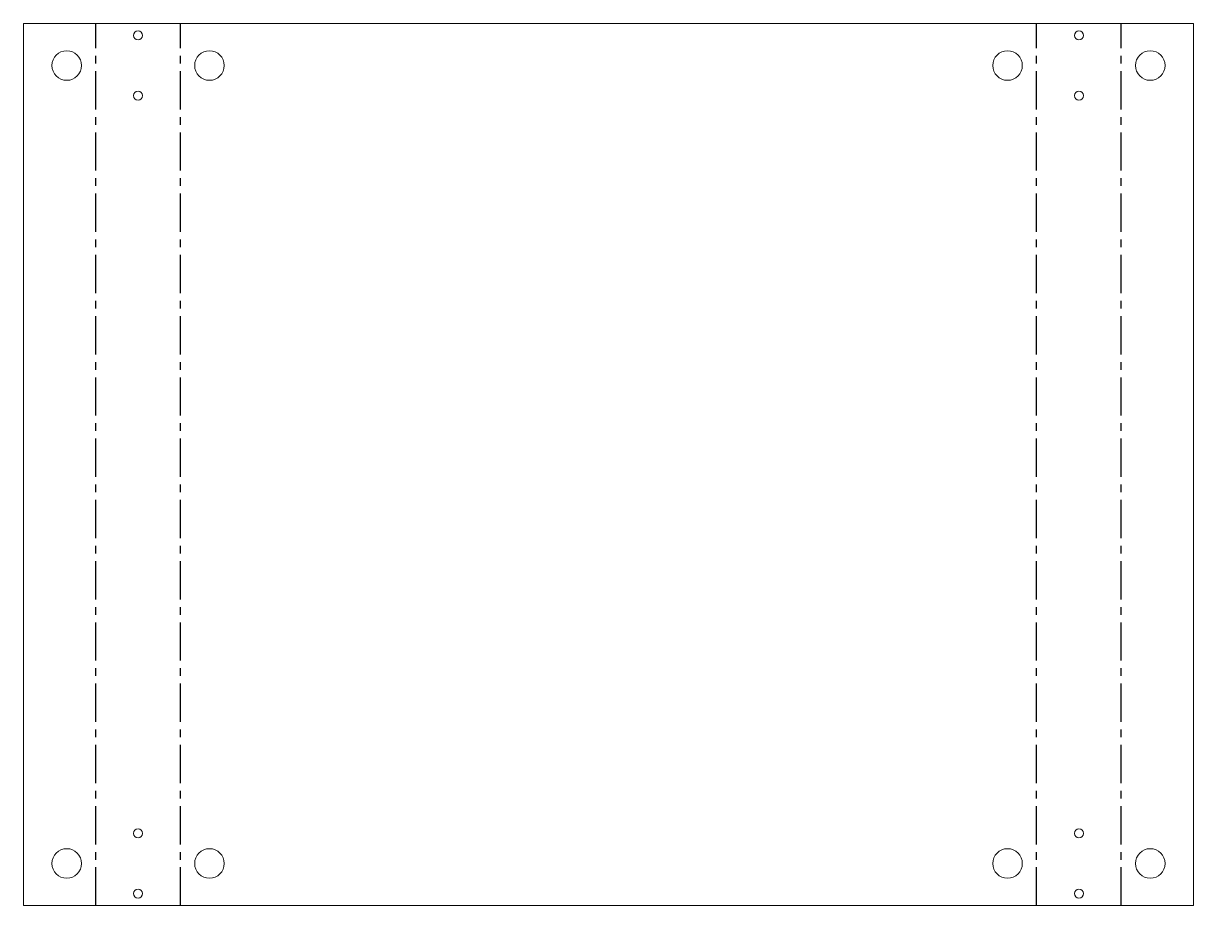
# Paper-space layout 'Flat-Pattern9' of a CAD drawing. Header units: millimetres. Extents: x -194 to 194, y -293 to 0.
import ezdxf

# ---------------------------------------------------------------- set-up
doc = ezdxf.new("R2010")
doc.units = ezdxf.units.MM
doc.linetypes.add('CENTERX2', pattern=[20.32, 12.7, -2.54, 2.54, -2.54])

psp = doc.layouts.new('Flat-Pattern9')

# ---------------------------------------------------------------- linework, layer by layer
at = {"color": 7, "linetype": 'Continuous', "lineweight": 15}
for p, q in [((-194.08, -292.7), (-194.08, 0)), ((194.08, 0), (-194.08, 0)), ((194.08, -292.7), (194.08, 0)), ((194.08, -292.7), (-194.08, -292.7))]:
    psp.add_line(p, q, dxfattribs=at)
at = {"color": 7, "linetype": 'CENTERX2'}
for p, q in [((-170.06, -292.7), (-170.06, 0)), ((-142.02, -292.7), (-142.02, 0)), ((142.02, -292.7), (142.02, 0)), ((170.06, -292.7), (170.06, 0))]:
    psp.add_line(p, q, dxfattribs=at)
at = {"color": 7, "linetype": 'Continuous', "lineweight": 15}
for centre, radius in [((-156.04, -4), 1.5), ((156.04, -4), 1.5), ((-179.71, -13.98), 4.9), ((-132.37, -13.98), 4.9), ((132.37, -13.98), 4.9), ((179.71, -13.98), 4.9), ((-156.04, -23.96), 1.5), ((156.04, -23.96), 1.5), ((-156.04, -268.74), 1.5), ((156.04, -268.74), 1.5), ((-179.71, -278.72), 4.9), ((-132.37, -278.72), 4.9), ((132.37, -278.72), 4.9), ((179.71, -278.72), 4.9), ((-156.04, -288.7), 1.5), ((156.04, -288.7), 1.5)]:
    psp.add_circle(centre, radius, dxfattribs=at)

doc.saveas('drawing.dxf')
